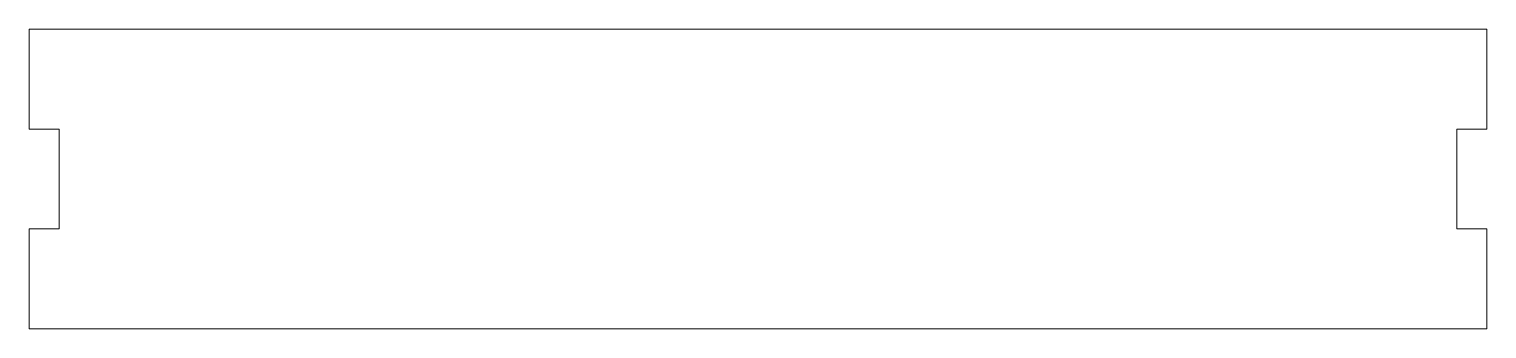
# Model space of a CAD drawing. Header units: millimetres. Extents: x 0 to 146, y 0 to 30.
import ezdxf

# ---------------------------------------------------------------- set-up
doc = ezdxf.new("R2010")
doc.units = ezdxf.units.MM

msp = doc.modelspace()

# ---------------------------------------------------------------- linework, layer by layer
at = {"color": 7, "linetype": 'Continuous', "lineweight": 15}
for p, q in [((0, 30), (0, 20)), ((146, 30), (0, 30)), ((146, 20), (146, 30)), ((0, 20), (3, 20)), ((3, 20), (3, 10)), ((143, 20), (146, 20)), ((143, 10), (143, 20)), ((3, 10), (0, 10)), ((0, 10), (0, 0)), ((146, 10), (143, 10)), ((146, 0), (146, 10)), ((0, 0), (146, 0))]:
    msp.add_line(p, q, dxfattribs=at)

doc.saveas('drawing.dxf')
